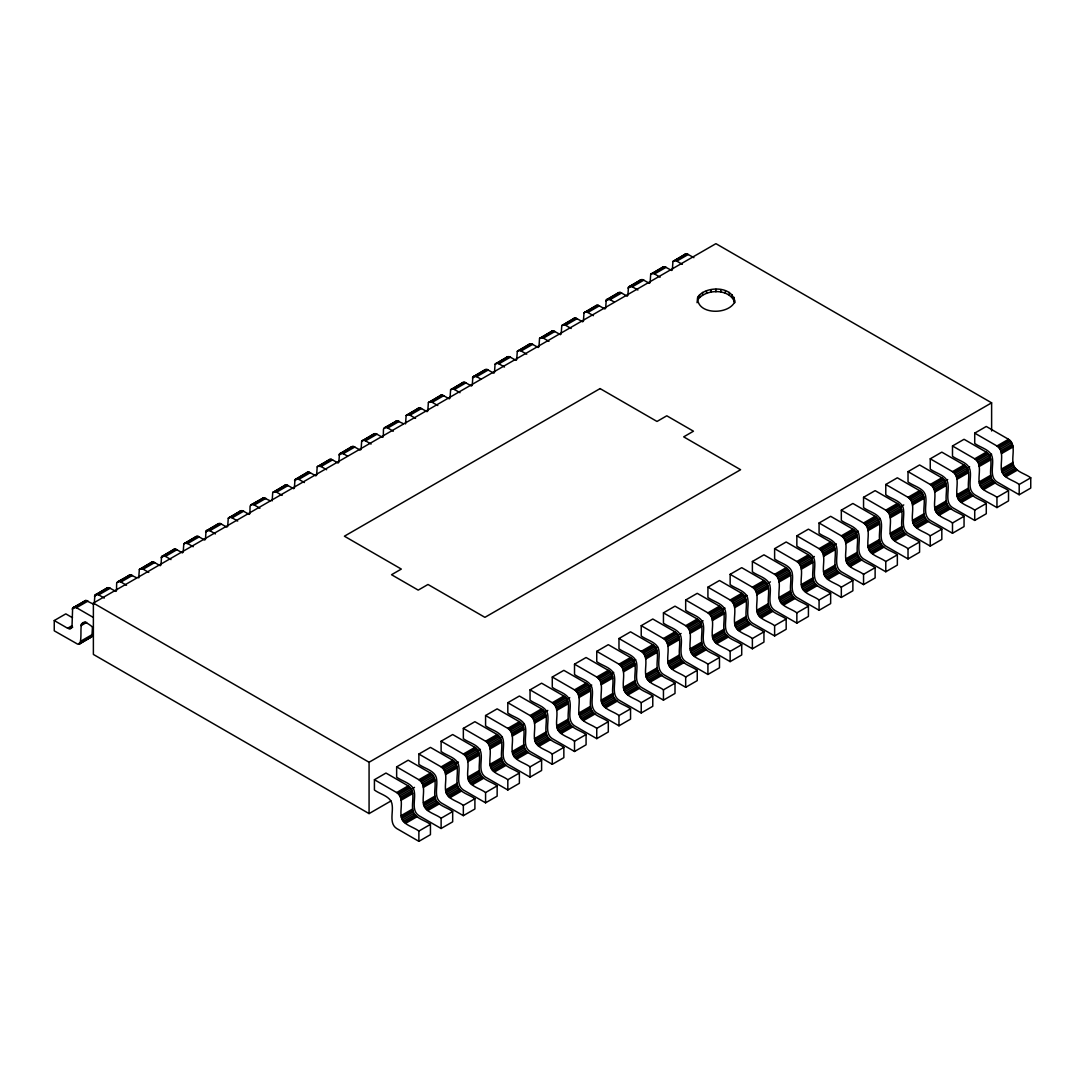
<?xml version="1.0" encoding="UTF-8"?>
<svg xmlns="http://www.w3.org/2000/svg" width="1085" height="1085" viewBox="0 0 1085 1085"><rect width="100%" height="100%" fill="white"/><g stroke="black" fill="none" stroke-linecap="round" stroke-linejoin="round"><path stroke-width="1.5" d="M93.608 604.236L85.823 600.439L72.627 608.048L72.03 625.679L70.728 628.554L67.596 628.242L54.25 620.552L54.25 630.819L77.632 644.137L79.625 643.961L91.9 636.637L92.496 626.71M79.625 643.961C83.681 634.142 75.191 612.225 93.378 627.74M115.837 591.406L109.124 587.704L107.13 587.88L94.87 595.217L94.273 603.599M182.538 552.902L175.824 549.2L173.831 549.376L161.57 556.713L160.973 565.095M226.779 527.093L220.296 523.526L218.302 523.702L206.028 531.04L205.445 539.421M315.938 475.881L309.225 472.178L307.231 472.355L294.971 479.692L294.374 488.074M360.179 450.072L353.696 446.505L351.703 446.681L339.442 454.018L338.846 462.4M493.811 373.186L487.097 369.483L485.103 369.673L472.843 376.997L472.246 385.378M627.211 296.164L620.498 292.475L618.504 292.652L606.244 299.975L605.647 308.357M649.44 283.334L642.74 279.632L640.747 279.808L628.473 287.145L627.876 295.527M697.696 297.331C696.407 314.365 726.665 315.179 734.152 302.973C735.44 285.925 705.182 285.111 697.696 297.331L697.058 302.715M83.748 602.365L84.901 600.724M105.977 589.521L107.13 587.88M136.683 577.762L130.295 574.765L117.804 581.723L116.651 583.364L116.502 590.769M128.22 576.691L129.373 575.05M160.309 565.733L153.595 562.03L151.602 562.22L139.328 569.544L138.744 577.925M150.449 563.847L151.602 562.22M172.678 551.017L173.831 549.376M204.767 540.059L198.067 536.356L196.073 536.546L183.799 543.87L183.202 552.251M217.149 525.343L218.302 523.702M249.238 514.385L242.525 510.696L240.531 510.872L228.27 518.196L227.674 526.578M239.392 512.5L240.531 510.872M270.084 500.755L263.696 497.744L251.205 504.701L250.052 506.342L249.903 513.747M261.621 499.67L262.773 498.029M293.709 488.711L286.996 485.022L285.002 485.198L272.728 492.522L272.145 500.904M283.85 486.826L285.002 485.198M306.092 473.996L307.231 472.355M338.167 463.037L331.467 459.348L329.474 459.525L317.2 466.848L316.603 475.244M350.55 448.322L351.703 446.681M382.639 437.363L375.925 433.674L373.932 433.851L361.671 441.175L361.074 449.57M372.792 435.492L373.932 433.851M403.484 423.733L397.096 420.722L384.605 427.693L383.453 429.321L383.303 436.726M395.021 422.648L396.174 421.007M427.11 411.69L420.397 408.001L418.403 408.177L406.143 415.501L405.546 423.896M417.25 409.818L418.403 408.177M449.339 398.86L442.626 395.157L440.632 395.333L428.372 402.671L427.775 411.052M439.493 396.974L440.632 395.333M471.568 386.029L464.868 382.327L462.875 382.503L450.601 389.827L450.004 398.222M483.951 371.301L485.103 369.673M516.04 360.356L509.326 356.653L507.346 356.829L495.072 364.167L494.475 372.548M506.193 358.47L507.346 356.829M538.282 347.512L531.569 343.809L529.575 343.999L517.301 351.323L516.704 359.705M528.422 345.627L529.575 343.999M560.511 334.682L553.798 330.979L551.804 331.156L539.543 338.493L538.947 346.874M550.651 332.797L551.804 331.156M582.74 321.838L576.04 318.149L574.046 318.325L561.772 325.649L561.176 334.031M572.894 319.953L574.046 318.325M604.982 309.008L598.269 305.305L596.275 305.482L584.001 312.819L583.404 321.201M617.351 294.279L618.504 292.652M671.683 270.49L664.969 266.801L662.976 266.978L650.702 274.302L650.105 282.697M661.823 268.619L662.976 266.978M693.912 257.66L687.198 253.958L685.205 254.134L672.944 261.471L672.347 269.853M684.052 255.775L685.205 254.134M697.696 299.894C705.67 288.461 730.219 288.339 734.789 302.715L734.789 300.152M195.368 537.197L196.073 536.546M328.769 460.176L329.474 459.525M462.169 383.154L462.875 382.503M595.57 306.146L596.275 305.482M640.028 280.473L640.747 279.808M72.627 608.048L85.823 600.439M94.87 595.217L108.052 587.595M117.099 582.374L130.295 574.765M139.328 569.544L152.524 561.935M161.57 556.713L174.753 549.091M183.799 543.87L196.995 536.261M206.028 531.04L219.224 523.418M228.27 518.196L241.453 510.587M250.499 505.366L263.696 497.744M272.728 492.522L285.925 484.914M294.971 479.692L308.154 472.07M317.2 466.848L330.396 459.24M339.442 454.018L352.625 446.396M361.671 441.175L374.854 433.566M383.9 428.344L397.096 420.722M406.143 415.501L419.325 407.892M428.372 402.671L441.554 395.048M450.601 389.827L463.797 382.218M472.843 376.997L486.026 369.388M495.072 364.167L508.255 356.545M517.301 351.323L530.497 343.714M539.543 338.493L552.726 330.871M561.772 325.649L574.955 318.041M584.001 312.819L597.198 305.197M606.244 299.975L619.427 292.367M628.473 287.145L641.655 279.523M650.702 274.302L663.898 266.693M672.944 261.471L686.127 253.849M72.193 609.038L86.895 600.548M94.422 596.194L97.311 594.526M95.575 594.566L97.569 594.377L109.124 587.704M117.804 581.723L119.798 581.546L131.366 574.874M140.046 568.893L142.04 568.716L153.595 562.03M161.123 557.69L175.824 549.2M186.24 543.178L198.067 536.356M205.594 532.016L220.296 523.526M228.976 517.545L230.969 517.369L242.525 510.696M251.205 504.701L253.198 504.525L264.767 497.852M273.447 491.871L275.441 491.695L286.996 485.022M294.523 480.669L309.225 472.178M319.655 466.17L331.467 459.348M338.995 454.995L353.696 446.505M362.376 440.524L364.37 440.347L375.925 433.674M384.605 427.693L386.599 427.504L398.168 420.831M406.848 414.85L408.842 414.673L420.397 408.001M429.077 402.02L431.07 401.83L442.626 395.157M451.306 389.176L453.299 389L464.868 382.327M472.395 377.973L487.097 369.483M495.777 363.502L497.771 363.326L509.326 356.653M518.006 350.672L520 350.496L531.569 343.809M540.249 337.828L542.242 337.652L553.798 330.979M562.478 324.998L564.471 324.822L576.04 318.149M584.707 312.154L586.7 311.978L598.269 305.305M605.796 300.965L620.498 292.475M628.025 288.122L642.74 279.632M651.407 273.651L653.401 273.474L664.969 266.801M673.649 260.807L675.643 260.631L687.198 253.958M54.25 620.552L65.805 613.866L72.478 617.718M73.346 607.397L76.479 607.708L88.048 601.036M97.569 594.377L98.721 594.878L110.277 588.192M119.798 581.546L120.95 582.035L132.506 575.362M142.04 568.716L143.179 569.205L154.748 562.518M162.275 556.049L165.422 556.361L176.977 549.688M184.504 543.219L187.651 543.531L199.22 536.858M206.747 530.375L209.88 530.687L221.448 524.014M230.969 517.369L232.122 517.857L243.677 511.184M253.198 504.525L254.351 505.013L265.92 498.34M275.441 491.695L276.58 492.183L288.149 485.51M295.676 479.027L298.823 479.339L310.378 472.667M317.905 466.197L321.051 466.509L332.62 459.837M340.147 453.354L343.28 453.666L354.849 446.993M364.37 440.347L365.523 440.836L377.078 434.163M386.599 427.504L387.752 428.005L399.321 421.319M408.842 414.673L409.994 415.162L421.55 408.489M431.07 401.83L432.223 402.332L443.779 395.645M453.299 389L454.452 389.488L466.021 382.815M473.548 376.346L476.695 376.658L488.25 369.971M497.771 363.326L498.924 363.814L510.479 357.141M520 350.496L521.153 350.984L532.721 344.311M542.242 337.652L543.395 338.14L554.95 331.467M564.471 324.822L565.624 325.31L577.179 318.637M586.7 311.978L587.853 312.466L599.422 305.794M606.949 299.324L610.095 299.636L621.651 292.964M629.178 286.481L632.324 286.793L643.88 280.12M653.401 273.474L654.553 273.962L666.122 267.29M675.643 260.631L676.796 261.119L688.351 254.446M391.048 800.92L369.076 813.601L93.378 654.431L93.378 603.084L715.924 243.664L991.622 402.833L991.622 431.003M67.596 628.242L71.922 625.747M68.735 628.744L71.637 627.062M69.82 628.839L72.709 627.171M81.077 624.445L85.417 621.936M80.927 625.679L86.705 622.342M80.927 641.086L92.496 634.413M79.083 643.31L92.347 635.647M78.703 644.246L91.9 636.637M93.378 603.084L369.076 762.253L991.622 402.833M374.42 779.722L385.975 773.049L408.204 785.879C415.813 790.924 411.622 801.679 412.653 808.99C413.222 818.09 424.628 819.84 430.447 824.383L430.447 834.663L418.878 841.336L396.649 828.492C389.04 823.461 393.231 812.692 392.2 805.395C391.644 796.281 380.225 794.532 374.42 789.989L374.42 779.722L396.649 792.552C404.257 797.597 400.067 808.352 401.097 815.662C401.653 824.763 413.073 826.526 418.878 831.069L430.447 824.383M396.649 766.878L408.204 760.205L430.447 773.049C438.055 778.081 433.864 788.849 434.895 796.146C435.451 805.26 446.871 807.009 452.676 811.553L452.676 821.82L441.12 828.492L418.878 815.662C411.269 810.617 415.46 799.862 414.429 792.552C413.873 783.451 402.454 781.688 396.649 777.145L396.649 766.878L418.878 779.722C426.486 784.753 422.296 795.522 423.326 802.819C423.896 811.933 435.302 813.682 441.12 818.226L452.676 811.553M418.878 754.048L430.447 747.375L452.676 760.205C460.284 765.25 456.093 776.006 457.124 783.316C457.68 792.416 469.1 794.166 474.905 798.709L474.905 808.99L463.349 815.662L441.12 802.819C433.512 797.787 437.703 787.018 436.672 779.722C436.102 770.608 424.696 768.858 418.878 764.315L418.878 754.048L441.12 766.878C448.715 771.923 444.538 782.678 445.555 789.989C446.125 799.089 457.545 800.852 463.349 805.395L474.905 798.709M441.12 741.204L452.676 734.531L474.905 747.375C482.513 752.407 478.322 763.175 479.353 770.472C479.923 779.586 491.329 781.336 497.147 785.879L497.147 796.146L485.578 802.819L463.349 789.989C455.741 784.943 459.931 774.188 458.901 766.878C458.345 757.778 446.925 756.028 441.12 751.471L441.12 741.204L463.349 754.048C470.958 759.08 466.767 769.848 467.798 777.145C468.354 786.259 479.773 788.008 485.578 792.552L497.147 785.879M463.349 728.374L474.905 721.701L497.147 734.531C504.756 739.577 500.565 750.332 501.595 757.642C502.152 766.742 513.571 768.505 519.376 773.049L519.376 783.316L507.821 789.989L485.578 777.145C477.97 772.113 482.16 761.345 481.13 754.048C480.574 744.934 469.154 743.184 463.349 738.641L463.349 728.374L485.578 741.204C493.187 746.249 488.996 757.004 490.027 764.315C490.596 773.415 502.002 775.178 507.821 779.722L519.376 773.049M485.578 715.53L497.147 708.858L519.376 721.701C526.985 726.733 522.794 737.502 523.824 744.798C524.38 753.912 535.8 755.662 541.605 760.205L541.605 770.472L530.05 777.145L507.821 764.315C500.212 759.269 504.403 748.514 503.372 741.204C502.803 732.104 491.396 730.354 485.578 725.811L485.578 715.53L507.821 728.374C515.416 733.419 511.238 744.174 512.256 751.471C512.825 760.585 524.245 762.335 530.05 766.878L541.605 760.205M507.821 702.7L519.376 696.028L541.605 708.858C549.213 713.903 545.023 724.658 546.053 731.968C546.623 741.069 558.029 742.832 563.847 747.375L563.847 757.642L552.279 764.315L530.05 751.485C522.441 746.439 526.632 735.671 525.601 728.374C525.045 719.26 513.625 717.51 507.821 712.967L507.821 702.7L530.05 715.53C537.658 720.576 533.467 731.344 534.498 738.641C535.054 747.755 546.474 749.504 552.279 754.048L563.847 747.375M530.05 689.857L541.605 683.184L563.847 696.028C571.456 701.059 567.265 711.828 568.296 719.124C568.852 728.238 580.272 729.988 586.076 734.531L586.076 744.798L574.521 751.485L552.279 738.641C544.684 733.596 548.861 722.841 547.83 715.53C547.274 706.43 535.854 704.68 530.05 700.137L530.05 689.857L552.279 702.7C559.887 707.745 555.696 718.501 556.727 725.811C557.297 734.911 568.703 736.661 574.521 741.204L586.076 734.531M552.279 677.026L563.847 670.354L586.076 683.184C593.685 688.229 589.494 698.984 590.525 706.294C591.081 715.395 602.5 717.158 608.305 721.701L608.305 731.968L596.75 738.641L574.521 725.811C566.913 720.766 571.103 709.997 570.073 702.7C569.503 693.586 558.097 691.837 552.279 687.293L552.279 677.026L574.521 689.857C582.116 694.902 577.939 705.67 578.97 712.967C579.526 722.081 590.945 723.831 596.75 728.374L608.305 721.701M574.521 664.183L586.076 657.51L608.305 670.354C615.914 675.385 611.723 686.154 612.754 693.451C613.323 702.565 624.729 704.314 630.548 708.858L630.548 719.124L618.979 725.811L596.75 712.967C589.141 707.922 593.332 697.167 592.302 689.857C591.745 680.756 580.326 679.007 574.521 674.463L574.521 664.183L596.75 677.026C604.359 682.072 600.168 692.827 601.198 700.137C601.755 709.237 613.174 710.987 618.979 715.53L630.548 708.858M596.75 651.353L608.305 644.68L630.548 657.51C638.156 662.555 633.966 673.31 634.996 680.62C635.552 689.735 646.972 691.484 652.777 696.028L652.777 706.294L641.221 712.967L618.979 700.137C611.384 695.092 615.561 684.323 614.53 677.026C613.974 667.912 602.555 666.163 596.75 661.619L596.75 651.353L618.979 664.183C626.587 669.228 622.397 679.997 623.427 687.293C623.997 696.407 635.403 698.157 641.221 702.7L652.777 696.028M618.979 638.523L630.548 631.836L652.777 644.68C660.385 649.725 656.194 660.48 657.225 667.79C657.795 676.891 669.201 678.64 675.006 683.184L675.006 693.451L663.45 700.137L641.221 687.293C633.613 682.248 637.804 671.493 636.773 664.196C636.203 655.082 624.797 653.333 618.979 648.789L618.979 638.523L641.221 651.353C648.816 656.398 644.639 667.153 645.67 674.463C646.226 683.564 657.646 685.313 663.45 689.857L675.006 683.184M641.221 625.679L652.777 619.006L675.006 631.836C682.614 636.881 678.423 647.65 679.454 654.947C680.024 664.061 691.43 665.81 697.248 670.354L697.248 680.62L685.679 687.293L663.45 674.463C655.842 669.418 660.033 658.663 659.002 651.353C658.446 642.252 647.026 640.489 641.221 635.946L641.221 625.679L663.45 638.523C671.059 643.554 666.868 654.323 667.899 661.619C668.455 670.733 679.875 672.483 685.679 677.026L697.248 670.354M663.45 612.849L675.006 606.162L697.248 619.006C704.857 624.051 700.666 634.806 701.697 642.117C702.253 651.217 713.672 652.967 719.477 657.51L719.477 667.79L707.922 674.463L685.679 661.619C678.084 656.588 682.262 645.819 681.244 638.523C680.675 629.409 669.255 627.659 663.45 623.115L663.45 612.849L685.679 625.679C693.288 630.724 689.097 641.479 690.128 648.789C690.697 657.89 702.103 659.639 707.922 664.196L719.477 657.51M685.679 600.005L697.248 593.332L719.477 606.162C727.086 611.208 722.895 621.976 723.926 629.273C724.495 638.387 735.901 640.136 741.72 644.68L741.72 654.947L730.151 661.619L707.922 648.789C700.313 643.744 704.504 632.989 703.473 625.679C702.904 616.578 691.498 614.815 685.679 610.272L685.679 600.005L707.922 612.849C715.53 617.88 711.34 628.649 712.37 635.946C712.926 645.06 724.346 646.809 730.151 651.353L741.72 644.68M707.922 587.175L719.477 580.502L741.72 593.332C749.315 598.377 745.124 609.133 746.154 616.443C746.724 625.543 758.13 627.293 763.948 631.836L763.948 642.117L752.38 648.789L730.151 635.946C722.542 630.914 726.733 620.145 725.702 612.849C725.146 603.735 713.727 601.985 707.922 597.442L707.922 587.175L730.151 600.005C737.759 605.05 733.568 615.805 734.599 623.115C735.155 632.216 746.575 633.979 752.38 638.523L763.948 631.836M730.151 574.331L741.72 567.658L763.948 580.502C771.557 585.534 767.366 596.302 768.397 603.599C768.953 612.713 780.373 614.463 786.177 619.006L786.177 629.273L774.622 635.946L752.38 623.115C744.785 618.07 748.962 607.315 747.945 600.005C747.375 590.905 735.955 589.141 730.151 584.598L730.151 574.331L752.38 587.175C759.988 592.207 755.797 602.975 756.828 610.272C757.398 619.386 768.804 621.135 774.622 625.679L786.177 619.006M752.38 561.501L763.948 554.828L786.177 567.658C793.786 572.704 789.595 583.459 790.626 590.769C791.196 599.869 802.602 601.619 808.42 606.162L808.42 616.443L796.851 623.115L774.622 610.272C767.014 605.24 771.204 594.471 770.174 587.175C769.604 578.061 758.198 576.311 752.38 571.768L752.38 561.501L774.622 574.331C782.231 579.376 778.04 590.131 779.071 597.442C779.627 606.542 791.046 608.305 796.851 612.849L808.42 606.162M774.622 548.657L786.177 541.985L808.42 554.828C816.015 559.86 811.824 570.629 812.855 577.925C813.424 587.039 824.844 588.789 830.649 593.332L830.649 603.599L819.08 610.272L796.851 597.442C789.243 592.396 793.433 581.641 792.403 574.331C791.847 565.231 780.427 563.481 774.622 558.924L774.622 548.657L796.851 561.501C804.46 566.533 800.269 577.301 801.3 584.598C801.856 593.712 813.275 595.462 819.08 600.005L830.649 593.332M796.851 535.827L808.42 529.154L830.649 541.985C838.257 547.03 834.067 557.785 835.097 565.095C835.653 574.196 847.073 575.959 852.878 580.502L852.878 590.769L841.323 597.442L819.08 584.598C811.485 579.566 815.676 568.798 814.645 561.501C814.076 552.387 802.656 550.637 796.851 546.094L796.851 535.827L819.08 548.657C826.689 553.703 822.498 564.458 823.529 571.768C824.098 580.868 835.504 582.631 841.323 587.175L852.878 580.502M819.08 522.984L830.649 516.311L852.878 529.154C860.486 534.186 856.296 544.955 857.326 552.251C857.896 561.365 869.302 563.115 875.12 567.658L875.12 577.925L863.552 584.598L841.323 571.768C833.714 566.723 837.905 555.968 836.874 548.657C836.304 539.557 824.898 537.807 819.08 533.264L819.08 522.984L841.323 535.827C848.931 540.872 844.74 551.628 845.771 558.924C846.327 568.038 857.747 569.788 863.552 574.331L875.12 567.658M841.323 510.153L852.878 503.481L875.12 516.311C882.715 521.356 878.538 532.111 879.555 539.421C880.125 548.522 891.544 550.285 897.349 554.828L897.349 565.095L885.78 571.768L863.552 558.938C855.943 553.892 860.134 543.124 859.103 535.827C858.547 526.713 847.127 524.964 841.323 520.42L841.323 510.153L863.552 522.984C871.16 528.029 866.969 538.797 868 546.094C868.556 555.208 879.976 556.958 885.78 561.501L897.349 554.828M863.552 497.31L875.12 490.637L897.349 503.481C904.958 508.512 900.767 519.281 901.798 526.578C902.354 535.692 913.773 537.441 919.578 541.985L919.578 552.251L908.023 558.938L885.78 546.094C878.185 541.049 882.376 530.294 881.346 522.984C880.776 513.883 869.37 512.134 863.552 507.59L863.552 497.31L885.78 510.153C893.389 515.199 889.198 525.954 890.229 533.264C890.799 542.364 902.205 544.114 908.023 548.657L919.578 541.985M885.78 484.48L897.349 477.807L919.578 490.637C927.187 495.682 922.996 506.437 924.027 513.747C924.596 522.848 936.002 524.611 941.821 529.154L941.821 539.421L930.252 546.094L908.023 533.264C900.414 528.219 904.605 517.45 903.574 510.153C903.005 501.039 891.599 499.29 885.78 494.746L885.78 484.48L908.023 497.31C915.631 502.355 911.441 513.124 912.471 520.42C913.028 529.534 924.447 531.284 930.252 535.827L941.821 529.154M908.023 471.636L919.578 464.963L941.821 477.807C949.416 482.839 945.238 493.607 946.256 500.904C946.825 510.018 958.245 511.767 964.05 516.311L964.05 526.578L952.494 533.264L930.252 520.42C922.643 515.375 926.834 504.62 925.803 497.31C925.247 488.209 913.828 486.46 908.023 481.916L908.023 471.636L930.252 484.48C937.86 489.525 933.67 500.28 934.7 507.59C935.27 516.691 946.676 518.44 952.494 522.984L964.05 516.311M930.252 458.806L941.821 452.133L964.05 464.963C971.658 470.008 967.467 480.764 968.498 488.074C969.054 497.188 980.474 498.937 986.279 503.481L986.279 513.747L974.723 520.42L952.494 507.59C944.886 502.545 949.077 491.776 948.046 484.48C947.476 475.366 936.07 473.616 930.252 469.073L930.252 458.806L952.494 471.636C960.089 476.681 955.899 487.45 956.929 494.746C957.499 503.86 968.905 505.61 974.723 510.153L986.279 503.481M952.494 445.976L964.05 439.289L986.279 452.133C993.887 457.178 989.696 467.933 990.727 475.244C991.297 484.344 1002.703 486.094 1008.521 490.637L1008.521 500.904L996.952 507.59L974.723 494.746C967.115 489.701 971.306 478.946 970.275 471.649C969.705 462.536 958.299 460.786 952.494 456.242L952.494 445.976L974.723 458.806C982.332 463.851 978.141 474.606 979.172 481.916C979.728 491.017 991.147 492.766 996.952 497.31L1008.521 490.637M974.723 433.132L986.279 426.459L1008.521 439.289C1016.116 444.335 1011.939 455.103 1012.97 462.4C1013.526 471.514 1024.945 473.263 1030.75 477.807L1030.75 488.074L1019.195 494.746L996.952 481.916C989.344 476.871 993.534 466.116 992.504 458.806C991.948 449.705 980.528 447.942 974.723 443.399L974.723 433.132L996.952 445.976C1004.561 451.007 1000.37 461.776 1001.401 469.073C1001.97 478.187 1013.376 479.936 1019.195 484.48L1030.75 477.807M396.649 792.552L408.204 785.879M418.878 779.722L430.447 773.049M441.12 766.878L452.676 760.205M463.349 754.048L474.905 747.375M485.578 741.204L497.147 734.531M507.821 728.374L519.376 721.701M530.05 715.53L541.605 708.858M552.279 702.7L563.847 696.028M574.521 689.857L586.076 683.184M596.75 677.026L608.305 670.354M618.979 664.183L630.548 657.51M641.221 651.353L652.777 644.68M663.45 638.523L675.006 631.836M685.679 625.679L697.248 619.006M707.922 612.849L719.477 606.162M730.151 600.005L741.72 593.332M752.38 587.175L763.948 580.502M774.622 574.331L786.177 567.658M796.851 561.501L808.42 554.828M819.08 548.657L830.649 541.985M841.323 535.827L852.878 529.154M863.552 522.984L875.12 516.311M885.78 510.153L897.349 503.481M908.023 497.31L919.578 490.637M930.252 484.48L941.821 477.807M952.494 471.636L964.05 464.963M974.723 458.806L986.279 452.133M996.952 445.976L1008.521 439.289M397.802 793.393L409.357 786.72M420.031 780.563L431.599 773.876M442.26 767.719L453.828 761.046M464.502 754.889L476.057 748.202M486.731 742.045L498.3 735.372M508.96 729.215L520.529 722.542M531.202 716.371L542.758 709.698M553.431 703.541L565 696.868M575.674 690.697L587.229 684.025M597.903 677.867L609.458 671.195M620.132 665.024L631.701 658.351M642.374 652.193L653.929 645.521M664.603 639.35L676.158 632.677M686.832 626.52L698.401 619.847M709.075 613.69L720.63 607.003M731.304 600.846L742.859 594.173M753.533 588.016L765.101 581.329M775.775 575.172L787.33 568.499M798.004 562.342L809.559 555.656M820.233 549.498L831.802 542.826M842.475 536.668L854.031 529.995M864.704 523.824L876.26 517.152M886.933 510.994L898.502 504.322M909.176 498.151L920.731 491.478M931.405 485.32L942.96 478.648M953.634 472.477L965.202 465.804M975.876 459.647L987.431 452.974M998.105 446.803L1009.674 440.13M398.873 794.532L410.428 787.846M421.102 781.688L432.671 775.016M443.345 768.858L454.9 762.172M465.573 756.014L477.129 749.342M487.802 743.184L499.371 736.512M510.045 730.341L521.6 723.668M532.274 717.51L543.829 710.838M554.503 704.667L566.072 697.994M576.745 691.837L588.301 685.164M598.974 678.993L610.529 672.32M621.203 666.163L632.772 659.49M643.446 653.319L655.001 646.646M665.675 640.489L677.23 633.816M687.904 627.645L699.472 620.973M710.146 614.815L721.701 608.142M732.375 601.985L743.93 595.299M754.604 589.141L766.173 582.469M776.846 576.311L788.402 569.625M799.075 563.468L810.631 556.795M821.304 550.637L832.873 543.965M843.547 537.794L855.102 531.121M865.776 524.964L877.345 518.291M888.005 512.12L899.573 505.447M910.247 499.29L921.802 492.617M932.476 486.446L944.045 479.773M954.705 473.616L966.274 466.943M976.948 460.772L988.503 454.1M999.177 447.942L1010.745 441.269M399.795 795.875L414.484 787.384M422.024 783.031L433.593 776.358M444.253 770.201L458.426 762.023M466.496 757.371L480.397 749.328M488.725 744.527L502.369 736.647M510.954 731.697L524.353 723.966M533.196 718.853L547.789 710.431M555.425 706.023L569.761 697.75M577.654 693.179L591.732 685.055M599.896 680.349L613.703 672.375M622.125 667.506L635.674 659.694M644.368 654.675L657.646 646.999M666.597 641.832L681.082 633.477M688.826 629.002L703.053 620.783M711.068 616.158L725.024 608.102M733.297 603.328L746.995 595.421M755.526 590.484L770.431 581.885M777.769 577.654L789.324 570.981M799.998 564.824L814.374 556.51M822.227 551.98L836.345 543.829M844.469 539.15L858.316 531.148M866.698 526.306L880.288 518.454M888.927 513.476L903.737 504.932M911.169 500.633L922.725 493.96M933.398 487.802L947.68 479.556M955.627 474.959L969.651 466.875M977.87 462.129L991.622 454.181M1000.099 449.285L1011.654 442.612M400.501 797.339L412.056 790.667M422.73 784.509L434.298 777.837M444.972 771.666L456.527 764.993M467.201 758.835L478.756 752.163M489.43 746.005L500.999 739.319M511.672 733.162L523.228 726.489M533.901 720.332L545.457 713.645M556.13 707.488L567.699 700.815M578.373 694.658L589.928 687.971M600.602 681.814L612.157 675.141M622.831 668.984L634.399 662.311M645.073 656.14L656.628 649.467M667.302 643.31L678.857 636.637M689.531 630.466L701.1 623.794M711.774 617.636L723.329 610.963M734.003 604.793L745.558 598.12M756.231 591.962L767.8 585.29M778.474 579.119L790.029 572.446M800.703 566.289L812.272 559.616M822.932 553.458L834.501 546.772M845.174 540.615L856.73 533.942M867.403 527.785L878.972 521.098M889.632 514.941L901.201 508.268M911.875 502.111L923.43 495.425M934.104 489.267L945.672 482.594M956.333 476.437L967.901 469.764M978.575 463.593L990.13 456.921M1000.804 450.763L1012.373 444.09M400.948 798.845L412.503 792.159M423.177 786.001L434.732 779.328M445.406 773.171L456.975 766.498M467.649 760.327L479.204 753.655M489.877 747.497L501.433 740.824M512.106 734.653L523.675 727.981M534.349 721.823L545.904 715.151M556.578 708.98L568.133 702.307M578.807 696.15L590.376 689.477M601.049 683.306L612.605 676.633M623.278 670.476L634.847 663.803M645.507 657.632L657.076 650.959M667.75 644.802L679.305 638.129M689.979 631.972L701.547 625.285M712.208 619.128L723.776 612.455M734.45 606.298L746.005 599.612M756.679 593.454L768.248 586.782M778.908 580.624L790.477 573.951M801.15 567.78L812.706 561.108M823.379 554.95L834.948 548.278M845.608 542.107L857.177 535.434M867.851 529.277L879.406 522.604M890.08 516.433L901.649 509.76M912.322 503.603L923.878 496.93M934.551 490.759L946.106 484.086M956.78 477.929L968.349 471.256M979.023 465.085L990.578 458.412M1001.252 452.255L1012.807 445.582M401.097 800.255L412.653 793.583M423.326 787.425L434.895 780.739M445.555 774.582L457.124 767.909M467.798 761.751L479.353 755.065M490.027 748.908L501.595 742.235M512.256 736.078L523.824 729.405M534.498 723.234L546.053 716.561M556.727 710.404L568.296 703.731M578.97 697.56L590.525 690.887M601.198 684.73L612.754 678.057M623.427 671.886L634.996 665.213M645.67 659.056L657.225 652.383M667.899 646.212L679.454 639.54M690.128 633.382L701.697 626.71M712.37 620.552L723.926 613.866M734.599 607.708L746.154 601.036M756.828 594.878L768.397 588.192M779.071 582.035L790.626 575.362M801.3 569.205L812.855 562.518M823.529 556.361L835.097 549.688M845.771 543.531L857.326 536.858M868 530.687L879.555 524.014M890.229 517.857L901.798 511.184M912.471 505.013L924.027 498.34M934.7 492.183L946.256 485.51M956.929 479.339L968.498 472.667M979.172 466.509L990.727 459.837M1001.401 453.666L1012.97 446.993M401.097 815.662L412.653 808.99M423.326 802.819L434.895 796.146M445.555 789.989L457.124 783.316M467.798 777.145L479.353 770.472M490.027 764.315L501.595 757.642M512.256 751.471L523.824 744.798M534.498 738.641L546.053 731.968M556.727 725.811L568.296 719.124M578.97 712.967L590.525 706.294M601.198 700.137L612.754 693.451M623.427 687.293L634.996 680.62M645.67 674.463L657.225 667.79M667.899 661.619L679.454 654.947M690.128 648.789L701.697 642.117M712.37 635.946L723.926 629.273M734.599 623.115L746.154 616.443M756.828 610.272L768.397 603.599M779.071 597.442L790.626 590.769M801.3 584.598L812.855 577.925M823.529 571.768L835.097 565.095M845.771 558.924L857.326 552.251M868 546.094L879.555 539.421M890.229 533.264L901.798 526.578M912.471 520.42L924.027 513.747M934.7 507.59L946.256 500.904M956.929 494.746L968.498 488.074M979.172 481.916L990.727 475.244M1001.401 469.073L1012.97 462.4M401.247 817.073L412.802 810.4M423.476 804.243L435.044 797.57M445.718 791.399L457.273 784.726M467.947 778.569L479.502 771.896M490.176 765.725L501.745 759.052M512.418 752.895L523.974 746.222M534.647 740.051L546.203 733.379M556.876 727.221L568.445 720.548M579.119 714.391L590.674 707.705M601.348 701.547L612.903 694.875M623.577 688.717L635.145 682.031M645.819 675.874L657.374 669.201M668.048 663.043L679.617 656.357M690.277 650.2L701.846 643.527M712.519 637.37L724.075 630.697M734.748 624.526L746.317 617.853M756.977 611.696L768.546 605.023M779.22 598.852L790.775 592.179M801.449 586.022L813.018 579.349M823.678 573.178L835.247 566.506M845.92 560.348L857.476 553.675M868.149 547.505L879.718 540.832M890.392 534.674L901.947 528.002M912.621 521.844L924.176 515.158M934.85 509.001L946.418 502.328M957.092 496.17L968.647 489.484M979.321 483.327L990.876 476.654M1001.55 470.497L1013.119 463.81M401.694 818.565L413.249 811.892M423.923 805.735L435.478 799.062M446.152 792.904L457.721 786.218M468.394 780.061L479.95 773.388M490.623 767.231L502.192 760.544M512.852 754.387L524.421 747.714M535.095 741.557L546.65 734.884M557.324 728.713L568.893 722.04M579.553 715.883L591.122 709.21M601.795 703.039L613.351 696.367M624.024 690.209L635.593 683.536M646.253 677.365L657.822 670.693M668.496 664.535L680.051 657.863M690.725 651.692L702.293 645.019M712.967 638.862L724.522 632.189M735.196 626.018L746.751 619.345M757.425 613.188L768.994 606.515M779.667 600.358L791.223 593.671M801.896 587.514L813.452 580.841M824.125 574.684L835.694 567.997M846.368 561.84L857.923 555.167M868.597 549.01L880.152 542.337M890.826 536.166L902.394 529.494M913.068 523.336L924.623 516.663M935.297 510.492L946.852 503.82M957.526 497.662L969.095 490.99M979.769 484.819L991.324 478.146M1001.997 471.989L1013.553 465.316M402.399 820.043L413.955 813.37M424.628 807.213L436.197 800.527M446.857 794.369L458.426 787.696M469.1 781.539L480.655 774.853M491.329 768.695L502.897 762.023M513.571 755.865L525.126 749.179M535.8 743.022L547.355 736.349M558.029 730.191L569.598 723.519M580.272 717.348L591.827 710.675M602.5 704.518L614.056 697.845M624.729 691.674L636.298 685.001M646.972 678.844L658.527 672.171M669.201 666L680.756 659.327M691.43 653.17L702.999 646.497M713.672 640.326L725.228 633.654M735.901 627.496L747.457 620.823M758.13 614.666L769.699 607.98M780.373 601.822L791.928 595.15M802.602 588.992L814.157 582.306M824.831 576.149L836.399 569.476M847.073 563.318L858.628 556.632M869.302 550.475L880.857 543.802M891.531 537.645L903.1 530.972M913.773 524.801L925.329 518.128M936.002 511.971L947.571 505.298M958.231 499.127L969.8 492.454M980.474 486.297L992.029 479.624M1002.703 473.453L1014.272 466.781M403.322 821.386L414.877 814.713M425.551 808.556L437.119 801.883M447.78 795.712L459.348 789.039M470.022 782.882L481.577 776.209M492.251 770.038L503.82 763.365M514.48 757.208L526.049 750.535M536.722 744.378L548.278 737.691M558.951 731.534L570.52 724.861M581.18 718.704L592.749 712.018M603.423 705.86L614.978 699.188M625.652 693.03L637.22 686.357M647.881 680.186L659.449 673.514M670.123 667.356L681.678 660.684M692.352 654.513L703.921 647.84M714.595 641.683L726.15 635.01M736.823 628.839L748.379 622.166M759.052 616.009L770.621 609.336M781.295 603.165L792.85 596.492M803.524 590.335L815.079 583.662M825.753 577.491L837.322 570.818M847.995 564.661L859.551 557.988M870.224 551.831L881.779 545.145M892.453 538.987L904.022 532.315M914.696 526.157L926.251 519.471M936.925 513.313L948.48 506.641M959.154 500.483L970.722 493.811M981.396 487.64L992.951 480.967M1003.625 474.81L1015.18 468.137M404.393 822.525L415.948 815.852M426.622 809.681L438.191 803.009M448.851 796.851L460.42 790.178M471.093 784.007L482.649 777.335M493.322 771.177L504.891 764.505M515.565 758.334L527.12 751.661M537.794 745.503L549.349 738.831M560.023 732.673L571.592 725.987M582.265 719.83L593.82 713.157M604.494 707L616.049 700.313M626.723 694.156L638.292 687.483M648.966 681.326L660.521 674.653M671.195 668.482L682.75 661.809M693.423 655.652L704.992 648.979M715.666 642.808L727.221 636.135M737.895 629.978L749.45 623.305M760.124 617.134L771.693 610.462M782.366 604.304L793.922 597.632M804.595 591.461L816.151 584.788M826.824 578.63L838.393 571.958M849.067 565.787L860.622 559.114M871.296 552.957L882.851 546.284M893.525 540.127L905.093 533.44M915.767 527.283L927.322 520.61M937.996 514.453L949.565 507.766M960.225 501.609L971.794 494.936M982.467 488.779L994.023 482.106M1004.696 475.935L1016.265 469.262M405.546 823.366L417.101 816.693M427.775 810.522L439.33 803.849M450.004 797.692L461.573 791.019M472.246 784.848L483.802 778.176M494.475 772.018L506.03 765.345M516.704 759.174L528.273 752.502M538.947 746.344L550.502 739.672M561.176 733.501L572.744 726.828M583.404 720.671L594.973 713.998M605.647 707.84L617.202 701.154M627.876 694.997L639.445 688.324M650.105 682.167L661.674 675.48M672.347 669.323L683.903 662.65M694.576 656.493L706.145 649.807M716.805 643.649L728.374 636.976M739.048 630.819L750.603 624.146M761.277 617.975L772.846 611.303M783.506 605.145L795.074 598.472M805.748 592.302L817.303 585.629M827.977 579.471L839.546 572.799M850.22 566.628L861.775 559.955M872.448 553.798L884.004 547.125M894.677 540.954L906.246 534.281M916.92 528.124L928.475 521.451M939.149 515.294L950.704 508.607M961.378 502.45L972.947 495.777M983.62 489.62L995.176 482.933M1005.849 476.776L1017.404 470.103M91.194 637.288L89.201 637.465M676.796 261.119L682.343 264.333M654.553 273.962L660.114 277.177M632.324 286.793L637.885 290.007M610.095 299.636L614.259 302.037M587.853 312.466L593.414 315.681M565.624 325.31L571.185 328.511M543.395 338.14L548.942 341.355M521.153 350.984L526.713 354.185M498.924 363.814L504.484 367.028M476.695 376.658L480.858 379.058M454.452 389.488L460.013 392.702M432.223 402.332L437.784 405.532M409.994 415.162L415.541 418.376M387.752 428.005L393.312 431.206M365.523 440.836L371.084 444.05M343.28 453.666L347.458 456.08M321.051 466.509L326.612 469.724M298.823 479.339L304.383 482.554M276.58 492.183L282.141 495.384M254.351 505.013L259.912 508.228M232.122 517.857L237.683 521.058M209.88 530.687L215.44 533.901M187.651 543.531L193.211 546.731M165.422 556.361L170.982 559.575M143.179 569.205L148.74 572.405M120.95 582.035L126.511 585.249M98.721 594.878L104.282 598.079M76.479 607.708L93.161 617.338M1019.195 484.48L1019.195 494.746M996.952 497.31L996.952 507.59M974.723 510.153L974.723 520.42M952.494 522.984L952.494 533.264M930.252 535.827L930.252 546.094M908.023 548.657L908.023 558.938M885.78 561.501L885.78 571.768M863.552 574.331L863.552 584.598M841.323 587.175L841.323 597.442M819.08 600.005L819.08 610.272M796.851 612.849L796.851 623.115M774.622 625.679L774.622 635.946M752.38 638.523L752.38 648.789M734.152 297.331L734.152 299.894M732.266 294.7L732.266 297.263M730.151 651.353L730.151 661.619M729.256 292.448L729.256 295.012M725.35 290.712L725.35 293.276M720.806 289.627L720.806 292.19M715.924 289.261L715.924 291.824M711.041 289.627L711.041 292.19M707.922 664.196L707.922 674.463M706.484 290.712L706.484 293.276M702.578 292.448L702.578 295.012M699.581 294.7L699.581 297.263M685.679 677.026L685.679 687.293M663.45 689.857L663.45 700.137M641.221 702.7L641.221 712.967M618.979 715.53L618.979 725.811M596.75 728.374L596.75 738.641M574.521 741.204L574.521 751.485M552.279 754.048L552.279 764.315M530.05 766.878L530.05 777.145M507.821 779.722L507.821 789.989M485.578 792.552L485.578 802.819M463.349 805.395L463.349 815.662M441.12 818.226L441.12 828.492M418.878 831.069L418.878 841.336M369.076 762.253L369.076 813.601M600.086 388.593L344.393 536.207L401.314 569.069L391.536 574.724L418.213 590.118L427.992 584.476L484.914 617.338L740.607 469.724L683.686 436.862L693.464 431.206L666.787 415.799L657.008 421.455L600.086 388.593"/></g></svg>
